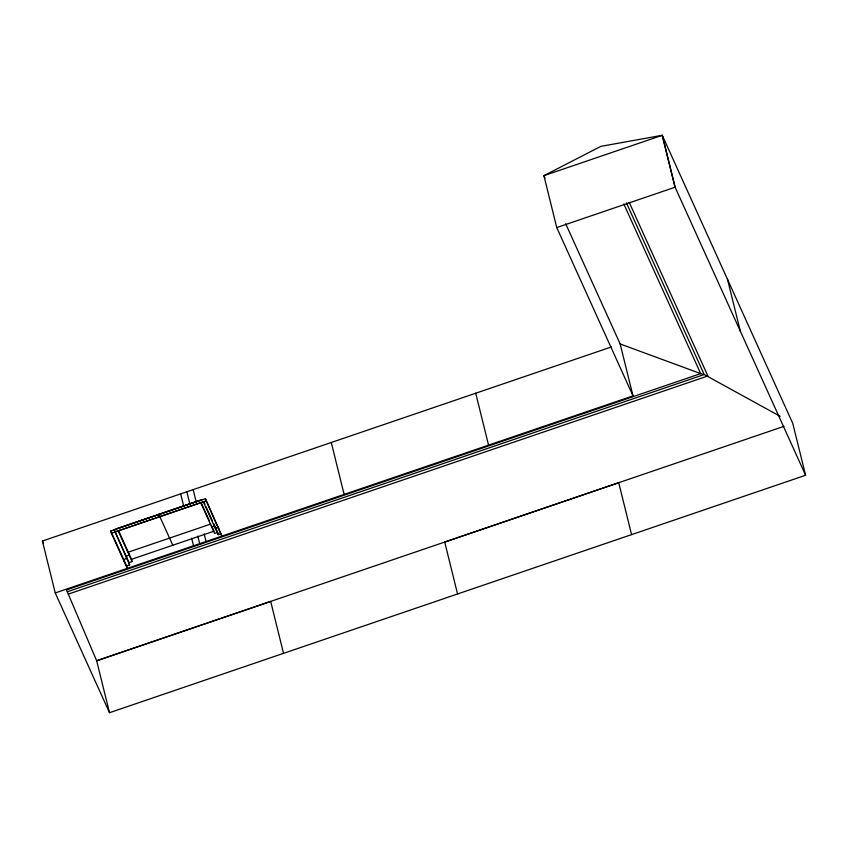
<?xml version="1.0" encoding="UTF-8"?>
<svg xmlns="http://www.w3.org/2000/svg" width="848" height="848" viewBox="0 0 848 848"><rect width="100%" height="100%" fill="white"/><g stroke="black" fill="none" stroke-linecap="round" stroke-linejoin="round"><path stroke-width="1.27" d="M55.247 592.943L109.509 712.702L805.6 475.262L792.753 423.353L662.246 135.309L543.907 175.663L556.754 227.582L633.011 395.889L55.247 592.943L42.4 541.035L611.44 346.938M556.754 227.582L675.093 187.217L805.6 475.262M117.522 528.41L200.054 500.256M205.386 498.719L221.773 535.915L205.386 498.719L110.791 530.986L126.617 565.913L129.638 564.885L114.151 529.693L202.714 499.493M114.713 531.961L203.276 501.762L218.19 534.675L221.211 533.646M110.791 530.986L111.353 533.254L205.947 500.988M128.292 552.175L210.813 524.022M118.593 530.784L131.525 559.32L214.056 531.166L211.979 526.597M114.151 529.693L129.076 562.616L132.087 561.588L131.525 559.32M218.19 534.675L217.629 532.406L214.618 533.434L200.616 502.525M626.386 202.81L704.2 374.54L700.681 373.608L66.398 589.943L67.268 591.787L704.2 374.54L780.139 416.304M67.268 591.787L68.285 594.119L707.879 375.971L629.195 202.312M783.987 426.343L96.651 660.772L109.509 712.702M662.246 135.309L675.093 187.217L662.256 135.298L600.819 146.365L543.907 175.663L544.988 178.069M565.69 223.755L620.164 343.97L700.681 373.608L623.821 203.986M42.4 541.035L43.545 543.367M203.806 501.899L204.898 504.306M205.99 506.722L212.541 521.17M213.632 523.587L217.629 532.406M201.124 502.631L209.202 520.46M159.318 515.52L172.791 545.243M158.438 514.588L159.35 516.602L158.788 514.333M118.084 530.678L132.087 561.588M111.353 533.254L127.179 568.181L126.617 565.913M68.285 594.119L96.651 660.772L270.682 601.433L283.529 653.342M727.51 279.321L740.346 331.239M620.153 343.959L633.011 395.889M631.58 534.632L618.733 482.703L444.712 542.073L457.56 593.992M475.717 393.228L488.565 445.147M331.282 442.497L344.129 494.416M218.858 529.502L218.307 527.233L215.286 528.262L214.724 525.993L211.703 527.021L211.47 525.453M193.174 489.593L196.312 502.26M204.145 533.911L206.022 541.512M186.836 491.755L189.973 504.433M197.807 536.074L199.683 543.685M180.677 493.875L183.804 506.532M191.637 538.194L193.524 545.783M158.088 514.853L158.65 517.121M129.076 562.616L129.638 564.885M124.274 561.768L123.713 559.5L126.723 558.472L126.161 556.203L129.182 555.175L128.938 553.606"/></g></svg>
